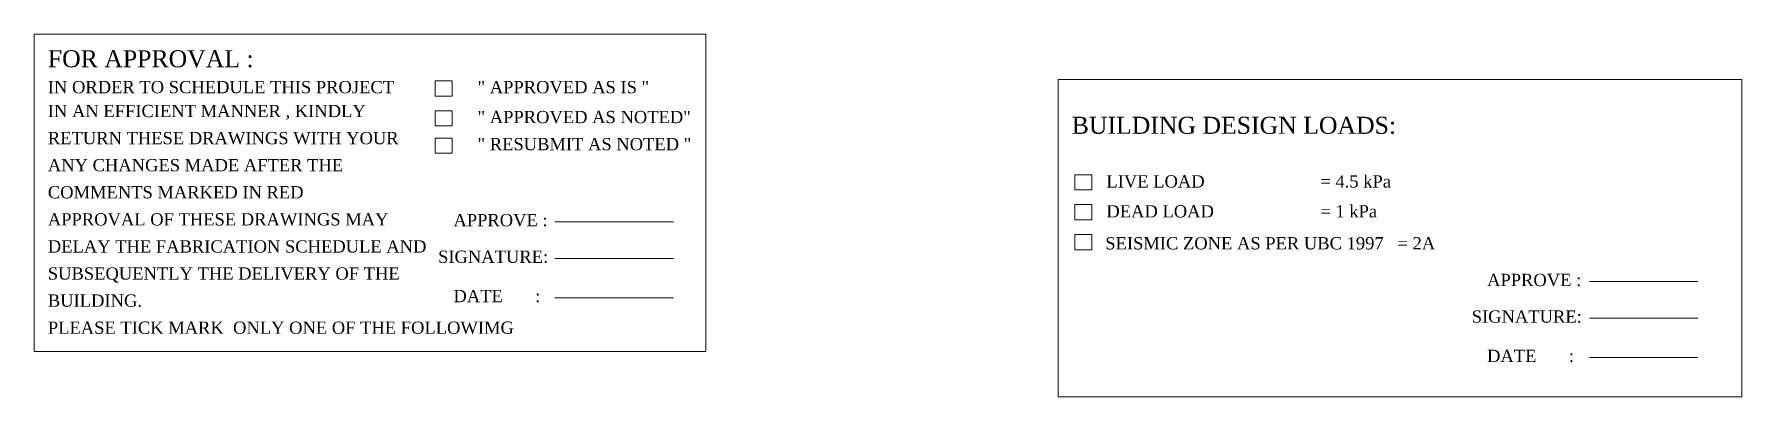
# Model space of a CAD drawing. Header units: millimetres. Extents: x 0 to 13151789, y -1482478 to 0.
# Drawn here: x 12905308.3 to 12905393.8, y -1218525.2 to -1218507 of the extents above; entities that cross this region are included whole.
import ezdxf

# ---------------------------------------------------------------- set-up
doc = ezdxf.new("R2010")
doc.units = ezdxf.units.MM
doc.header["$LTSCALE"] = 0.4
doc.header["$MEASUREMENT"] = 0
doc.layers.get('0').update_dxf_attribs({"lineweight": 0})
doc.layers.add('Bolt', color=255, linetype='Continuous', lineweight=0)
doc.styles.add('TNROMAN', font='times.ttf')

msp = doc.modelspace()

# ---------------------------------------------------------------- linework, layer by layer
at = {"color": 0, "lineweight": 0}
for p, q in [((12905334.403, -1218516.419), (12905340.347, -1218516.419)), ((12905334.403, -1218518.25), (12905340.347, -1218518.25)), ((12905386.19, -1218519.413), (12905391.615, -1218519.413)), ((12905334.403, -1218520.22), (12905340.347, -1218520.22)), ((12905386.19, -1218521.245), (12905391.615, -1218521.245)), ((12905386.19, -1218523.215), (12905391.615, -1218523.215))]:
    msp.add_line(p, q, dxfattribs=at)
for points in [[(12905328.423, -1218509.367), (12905329.269, -1218509.367), (12905329.269, -1218510.124), (12905328.423, -1218510.124)], [(12905328.423, -1218510.866), (12905329.269, -1218510.866), (12905329.269, -1218511.622), (12905328.423, -1218511.622)], [(12905328.423, -1218512.225), (12905329.269, -1218512.225), (12905329.269, -1218512.975), (12905328.423, -1218512.975)], [(12905360.44, -1218514.062), (12905361.285, -1218514.062), (12905361.285, -1218514.818), (12905360.44, -1218514.818)], [(12905360.44, -1218515.561), (12905361.285, -1218515.561), (12905361.285, -1218516.317), (12905360.44, -1218516.317)], [(12905360.44, -1218517.059), (12905361.285, -1218517.059), (12905361.285, -1218517.815), (12905360.44, -1218517.815)]]:
    msp.add_lwpolyline(points, close=True, dxfattribs=at)
at = {"layer": 'Bolt', "lineweight": 0, "ltscale": 20}
for points in [[(12905308.347, -1218507.024), (12905341.964, -1218507.024), (12905341.964, -1218522.917), (12905308.347, -1218522.917)], [(12905359.595, -1218509.29), (12905393.819, -1218509.29), (12905393.819, -1218525.183), (12905359.595, -1218525.183)]]:
    msp.add_lwpolyline(points, close=True, dxfattribs=at)

# ---------------------------------------------------------------- texts
at = {"color": 0, "lineweight": 0, "style": 'TNROMAN'}
for s, height, p in [('FOR APPROVAL :', 0.85235, (12905309.03, -1218508.683)), ('IN ORDER TO SCHEDULE THIS PROJECT', 0.61369, (12905309.032, -1218509.982)), ('" APPROVED AS IS "', 0.61369, (12905330.54, -1218509.982)), ('IN AN EFFICIENT MANNER , KINDLY', 0.61369, (12905309.032, -1218511.179)), ('" APPROVED AS NOTED"', 0.61369, (12905330.54, -1218511.48)), ('RETURN THESE DRAWINGS WITH YOUR', 0.61369, (12905309.032, -1218512.535)), ('BUILDING DESIGN LOADS:', 0.85235, (12905360.278, -1218512.014)), ('" RESUBMIT AS NOTED "', 0.61369, (12905330.54, -1218512.836)), ('ANY CHANGES MADE AFTER THE', 0.61369, (12905309.032, -1218513.891)), ('LIVE LOAD                         = 4.5 kPa', 0.61369, (12905362.014, -1218514.703)), ('COMMENTS MARKED IN RED', 0.61369, (12905309.032, -1218515.247)), ('APPROVAL OF THESE DRAWINGS MAY ', 0.61369, (12905309.032, -1218516.603)), ('APPROVE :', 0.6137, (12905329.332, -1218516.643)), ('DEAD LOAD                       = 1 kPa', 0.61369, (12905362.014, -1218516.201)), ('DELAY THE FABRICATION SCHEDULE AND', 0.61369, (12905309.032, -1218517.959)), ('SIGNATURE:', 0.6137, (12905328.563, -1218518.474)), ('SEISMIC ZONE AS PER UBC 1997   = 2A ', 0.61369, (12905361.958, -1218517.801)), ('SUBSEQUENTLY THE DELIVERY OF THE', 0.61369, (12905309.032, -1218519.315)), ('APPROVE :', 0.6137, (12905381.067, -1218519.637)), ('BUILDING.', 0.6137, (12905309.032, -1218520.671)), ('DATE       :', 0.61369, (12905329.332, -1218520.444)), ('SIGNATURE:', 0.6137, (12905380.298, -1218521.469)), ('PLEASE TICK MARK  ONLY ONE OF THE FOLLOWIMG', 0.61369, (12905309.032, -1218522.027)), ('DATE       :', 0.61369, (12905381.067, -1218523.439))]:
    msp.add_text(s, height=height, dxfattribs=at).set_placement(p)

doc.saveas('drawing.dxf')
